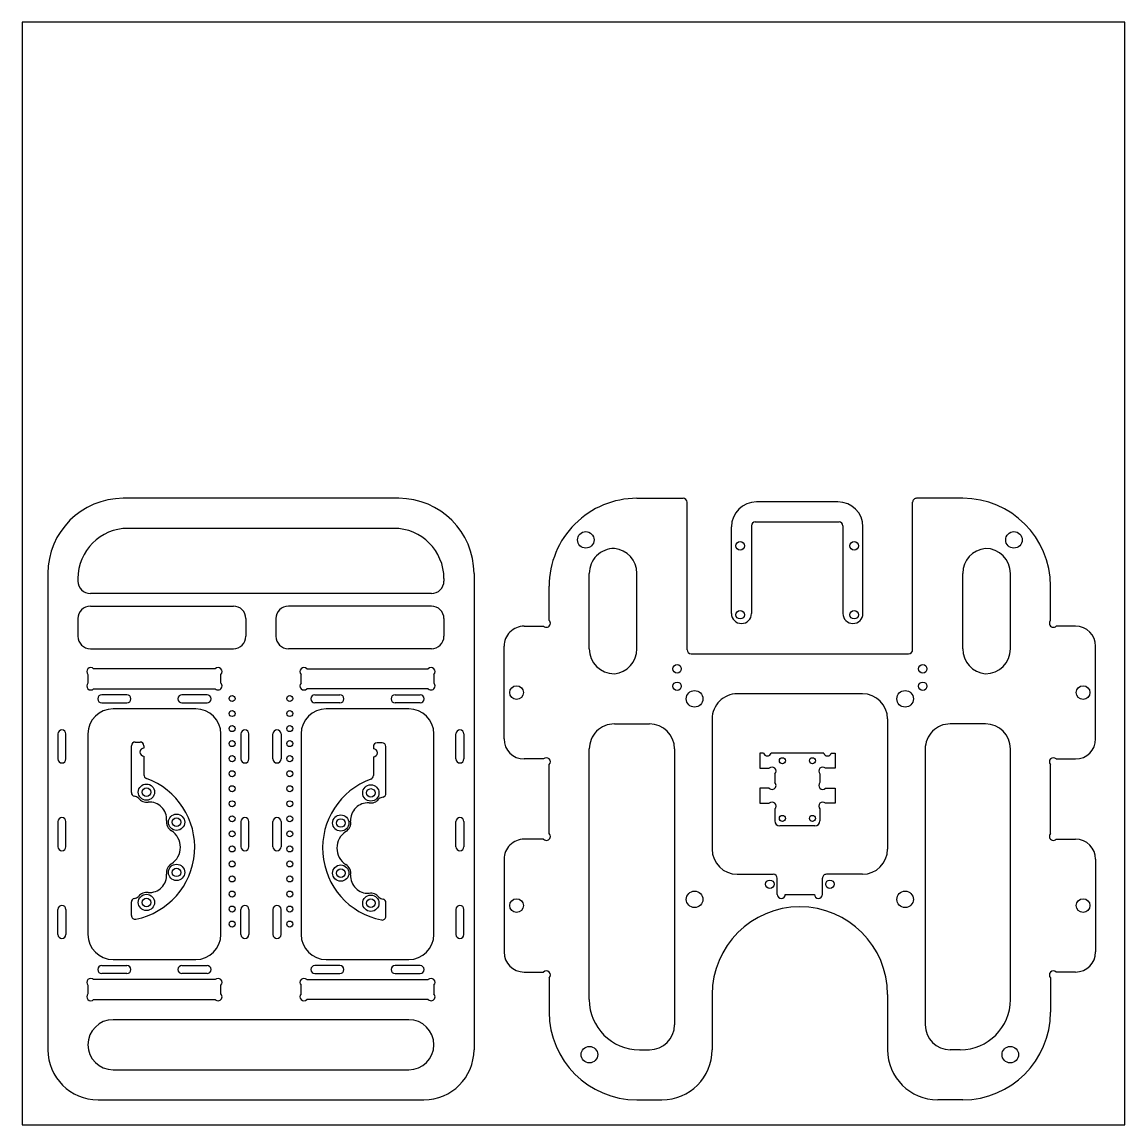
# Paper-space layout 'Лист2' of a CAD drawing. Header units: millimetres. Extents: x 0 to 440, y 1 to 441.
import ezdxf

# ---------------------------------------------------------------- set-up
doc = ezdxf.new("R2010")
doc.units = ezdxf.units.MM

# ---------------------------------------------------------------- blocks, each defined once
blk = doc.blocks.new('Боковина')
at = {"color": 7, "linetype": 'Continuous', "lineweight": 25}
for p, q in [((55, 130), (-55, 130)), ((53, 118), (-53, 118)), ((-85, 100), (-85, -90)), ((-73, 98), (-73, 97)), ((73, 98), (73, 97)), ((85, 100), (85, -90)), ((68, 92), (-68, 92)), ((-68, 87), (-11, 87)), ((68, 87), (11, 87)), ((-73, 82), (-73, 75)), ((-6, 82), (-6, 75)), ((6, 82), (6, 75)), ((73, 82), (73, 75)), ((-68, 70), (-11, 70)), ((68, 70), (11, 70)), ((-18.26, 62), (-66.74, 62)), ((18.26, 62), (66.74, 62)), ((-69, 59.74), (-69, 56.26)), ((-16, 56.26), (-16, 59.74)), ((16, 56.26), (16, 59.74)), ((69, 59.74), (69, 56.26)), ((-66.74, 54), (-18.26, 54)), ((66.74, 54), (18.26, 54)), ((-53.5, 51.6), (-63.5, 51.6)), ((-21.5, 51.6), (-31.5, 51.6)), ((21.5, 51.6), (31.5, 51.6)), ((53.5, 51.6), (63.5, 51.6)), ((-63.5, 48.4), (-53.5, 48.4)), ((-26, 46), (-59, 46)), ((-31.5, 48.4), (-21.5, 48.4)), ((31.5, 48.4), (21.5, 48.4)), ((59, 46), (26, 46)), ((63.5, 48.4), (53.5, 48.4)), ((-81, 36), (-81, 26)), ((-77.8, 26), (-77.8, 36)), ((-69, 36), (-69, -44)), ((-16, -44), (-16, 36)), ((-8, 36), (-8, 26)), ((-4.8, 26), (-4.8, 36)), ((4.8, 26), (4.8, 36)), ((8, 36), (8, 26)), ((16, 36), (16, -44)), ((69, -44), (69, 36)), ((77.8, 26), (77.8, 36)), ((81, 36), (81, 26)), ((-81, 1), (-81, -9)), ((-77.8, -9), (-77.8, 1)), ((-8, 1), (-8, -9)), ((-4.8, -9), (-4.8, 1)), ((4.8, -9), (4.8, 1)), ((8, 1), (8, -9)), ((77.8, -9), (77.8, 1)), ((81, 1), (81, -9)), ((-81, -44), (-81, -34)), ((-77.8, -34), (-77.8, -44)), ((-8, -44), (-8, -34)), ((-4.8, -34), (-4.8, -44)), ((4.8, -34), (4.8, -44)), ((8, -44), (8, -34)), ((77.8, -34), (77.8, -44)), ((81, -44), (81, -34)), ((-63.5, -56.4), (-53.5, -56.4)), ((-59, -54), (-26, -54)), ((-31.5, -56.4), (-21.5, -56.4)), ((31.5, -56.4), (21.5, -56.4)), ((26, -54), (59, -54)), ((63.5, -56.4), (53.5, -56.4)), ((-53.5, -59.6), (-63.5, -59.6)), ((-21.5, -59.6), (-31.5, -59.6)), ((21.5, -59.6), (31.5, -59.6)), ((53.5, -59.6), (63.5, -59.6)), ((-69, -64.26), (-69, -67.74)), ((-18.26, -62), (-66.74, -62)), ((-16, -67.74), (-16, -64.26)), ((16, -67.74), (16, -64.26)), ((18.26, -62), (66.74, -62)), ((69, -64.26), (69, -67.74)), ((-66.74, -70), (-18.26, -70)), ((66.74, -70), (18.26, -70)), ((59, -78), (-59, -78)), ((-59, -98), (59, -98)), ((-65, -110), (65, -110))]:
    blk.add_line(p, q, dxfattribs=at)
for centre in [(-11.5, 50.13), (11.5, 50.13), (-11.5, 44.13), (11.5, 44.13), (-11.5, 38.13), (11.5, 38.13), (-11.5, 32.13), (11.5, 32.13), (-11.5, 26.13), (11.5, 26.13), (-11.5, 20.13), (11.5, 20.13), (-11.5, 14.13), (11.5, 14.13), (-11.5, 8.13), (11.5, 8.13), (-11.5, 2.13), (11.5, 2.13), (-11.5, -3.87), (11.5, -3.87), (-11.5, -9.87), (11.5, -9.87), (-11.5, -15.87), (11.5, -15.87), (-11.5, -21.87), (11.5, -21.87), (-11.5, -27.87), (11.5, -27.87), (-11.5, -33.87), (11.5, -33.87), (-11.5, -39.87), (11.5, -39.87)]:
    blk.add_circle(centre, 1.2, dxfattribs=at)
for centre, radius, start, end in [((-55, 100), 30, 90, 180), ((55, 100), 30, 0, 90), ((-53, 98), 20, 90, 180), ((53, 98), 20, 0, 90), ((-68, 97), 5, 180, 270), ((68, 97), 5, 270, 0), ((-68, 82), 5, 90, 180), ((-11, 82), 5, 0, 90), ((11, 82), 5, 90, 180), ((68, 82), 5, 0, 90), ((-68, 75), 5, 180, 270), ((-11, 75), 5, 270, 0), ((11, 75), 5, 180, 270), ((68, 75), 5, 270, 0), ((-67.87, 60.87), 1.6, 45, 225), ((-17.13, 60.87), 1.6, 315, 135), ((17.13, 60.87), 1.6, 45, 225), ((67.87, 60.87), 1.6, 315, 135), ((-67.87, 55.13), 1.6, 135, 315), ((-17.13, 55.13), 1.6, 225, 45), ((17.13, 55.13), 1.6, 135, 315), ((67.87, 55.13), 1.6, 225, 45), ((-63.5, 50), 1.6, 90, 270), ((-53.5, 50), 1.6, 270, 90), ((-31.5, 50), 1.6, 90, 270), ((-21.5, 50), 1.6, 270, 90), ((21.5, 50), 1.6, 90, 270), ((31.5, 50), 1.6, 270, 90), ((53.5, 50), 1.6, 90, 270), ((63.5, 50), 1.6, 270, 90), ((-59, 36), 10, 90, 180), ((-26, 36), 10, 0, 90), ((26, 36), 10, 90, 180), ((59, 36), 10, 0, 90), ((-79.4, 36), 1.6, 0, 180), ((-6.4, 36), 1.6, 0, 180), ((6.4, 36), 1.6, 0, 180), ((79.4, 36), 1.6, 0, 180), ((-79.4, 26), 1.6, 180, 0), ((-6.4, 26), 1.6, 180, 0), ((6.4, 26), 1.6, 180, 0), ((79.4, 26), 1.6, 180, 0), ((-79.4, 1), 1.6, 0, 180), ((-6.4, 1), 1.6, 0, 180), ((6.4, 1), 1.6, 0, 180), ((79.4, 1), 1.6, 0, 180), ((-79.4, -9), 1.6, 180, 0), ((-6.4, -9), 1.6, 180, 0), ((6.4, -9), 1.6, 180, 0), ((79.4, -9), 1.6, 180, 0), ((-79.4, -34), 1.6, 0, 180), ((-6.4, -34), 1.6, 0, 180), ((6.4, -34), 1.6, 0, 180), ((79.4, -34), 1.6, 0, 180), ((-79.4, -44), 1.6, 180, 0), ((-59, -44), 10, 180, 270), ((-26, -44), 10, 270, 0), ((-6.4, -44), 1.6, 180, 0), ((6.4, -44), 1.6, 180, 0), ((26, -44), 10, 180, 270), ((59, -44), 10, 270, 0), ((79.4, -44), 1.6, 180, 0), ((-63.5, -58), 1.6, 90, 270), ((-53.5, -58), 1.6, 270, 90), ((-31.5, -58), 1.6, 90, 270), ((-21.5, -58), 1.6, 270, 90), ((21.5, -58), 1.6, 90, 270), ((31.5, -58), 1.6, 270, 90), ((53.5, -58), 1.6, 90, 270), ((63.5, -58), 1.6, 270, 90), ((-67.87, -63.13), 1.6, 45, 225), ((-17.13, -63.13), 1.6, 315, 135), ((17.13, -63.13), 1.6, 45, 225), ((67.87, -63.13), 1.6, 315, 135), ((-67.87, -68.87), 1.6, 135, 315), ((-17.13, -68.87), 1.6, 225, 45), ((17.13, -68.87), 1.6, 135, 315), ((67.87, -68.87), 1.6, 225, 45), ((-59, -88), 10, 90, 270), ((59, -88), 10, 270, 90), ((-65, -90), 20, 180, 270), ((65, -90), 20, 270, 0)]:
    blk.add_arc(centre, radius, start, end, dxfattribs=at)
blk = doc.blocks.new('Горизонтальная пластина верхняя')
at = {"color": 7, "linetype": 'Continuous', "lineweight": 25}
for p, q in [((-65, 120), (-55, 120)), ((65, 120), (55, 120)), ((-64, 100), (-60, 100)), ((-35, 78), (-35, 100)), ((35, 78), (35, 100)), ((64, 100), (60, 100)), ((-50, -20), (-50, 90)), ((50, -20), (50, 90)), ((-100, 71.26), (-100, 85)), ((100, 71.26), (100, 85)), ((-84, 80), (-84, -20)), ((84, 80), (84, -20)), ((-110, 69), (-102.26, 69)), ((110, 69), (102.26, 69)), ((-118, 24), (-118, 61)), ((118, 24), (118, 61)), ((-9, 38), (-9, 31.6)), ((5.8, 38), (-5.8, 38)), ((9, 38), (9, 31.6)), ((-25, 30), (-10.6, 30)), ((25, 30), (10.6, 30)), ((-35, -32), (-35, 20)), ((35, -32), (35, 20)), ((-102.26, 16), (-110, 16)), ((-100, 13.74), (-100, -13.74)), ((100, 13.74), (100, -13.74)), ((102.26, 16), (110, 16)), ((-102.26, -16), (-110, -16)), ((102.26, -16), (110, -16)), ((-118, -24), (-118, -61)), ((118, -24), (118, -61)), ((-74, -30), (-60, -30)), ((74, -30), (60, -30)), ((-25, -42), (25, -42)), ((-84, -60), (-84, -90)), ((-65, -59.95), (-65, -90.05)), ((-45, -59.6), (-45, -118.4)), ((43.4, -58), (-43.4, -58)), ((45, -59.6), (45, -118.4)), ((65, -59.95), (65, -90.05)), ((84, -60), (84, -90)), ((-110, -69), (-102.26, -69)), ((110, -69), (102.26, -69)), ((-100, -71.26), (-100, -85)), ((100, -71.26), (100, -85)), ((-65, -120), (-46.6, -120)), ((65, -120), (46.6, -120))]:
    blk.add_line(p, q, dxfattribs=at)
for centre, radius in [((-83.95, 101.95), 3.3), ((83.95, 101.95), 3.3), ((-113, 42.5), 2.75), ((113, 42.5), 2.75), ((-42, 40), 3.3), ((42, 40), 3.3), ((-12, 34), 1.7), ((12, 34), 1.7), ((-42, -40), 3.3), ((42, -40), 3.3), ((-113, -42.5), 2.75), ((-49, -45), 1.7), ((49, -45), 1.7), ((113, -42.5), 2.75), ((-49, -52), 1.7), ((49, -52), 1.7), ((-85.41, -103.41), 3.3), ((85.41, -103.41), 3.3)]:
    blk.add_circle(centre, radius, dxfattribs=at)
for centre, radius, start, end in [((-65, 85), 35, 90, 180), ((-55, 100), 20, 0, 90), ((55, 100), 20, 90, 180), ((65, 85), 35, 0, 90), ((-64, 80), 20, 90, 180), ((-60, 90), 10, 0, 90), ((60, 90), 10, 90, 180), ((64, 80), 20, 0, 90), ((0, 78), 35, 180, 0), ((-101.13, 70.13), 1.6, 225, 45), ((101.13, 70.13), 1.6, 135, 315), ((-110, 61), 8, 90, 180), ((110, 61), 8, 0, 90), ((-7.4, 38), 1.6, 0, 180), ((7.4, 38), 1.6, 0, 180), ((-10.6, 31.6), 1.6, 270, 0), ((10.6, 31.6), 1.6, 180, 270), ((-25, 20), 10, 90, 180), ((25, 20), 10, 0, 90), ((-110, 24), 8, 180, 270), ((110, 24), 8, 270, 0), ((-101.13, 14.87), 1.6, 315, 135), ((101.13, 14.87), 1.6, 45, 225), ((-110, -24), 8, 90, 180), ((-101.13, -14.87), 1.6, 225, 45), ((101.13, -14.87), 1.6, 135, 315), ((110, -24), 8, 0, 90), ((-74, -20), 10, 180, 270), ((-60, -20), 10, 270, 0), ((60, -20), 10, 180, 270), ((74, -20), 10, 270, 0), ((-25, -32), 10, 180, 270), ((25, -32), 10, 270, 0), ((-74, -60), 10, 90, 180), ((-75, -59.95), 10, 0, 84.2608), ((75, -59.95), 10, 95.7392, 180), ((74, -60), 10, 0, 90), ((-110, -61), 8, 180, 270), ((-43.4, -59.6), 1.6, 90, 180), ((43.4, -59.6), 1.6, 0, 90), ((110, -61), 8, 270, 0), ((-101.13, -70.13), 1.6, 315, 135), ((101.13, -70.13), 1.6, 45, 225), ((-65, -85), 35, 180, 270), ((65, -85), 35, 270, 0), ((-74, -90), 10, 180, 270), ((-75, -90.05), 10, 275.7392, 0), ((75, -90.05), 10, 180, 264.2608), ((74, -90), 10, 270, 0), ((-46.6, -118.4), 1.6, 270, 0), ((46.6, -118.4), 1.6, 180, 270)]:
    blk.add_arc(centre, radius, start, end, dxfattribs=at)
blk = doc.blocks.new('Крепление верт движителя^MROV 3 движка MT200 и манипулятор июнь 2022')
at = {"color": 7, "linetype": 'Continuous', "lineweight": 25}
for p, q in [((-15, 14.5), (-15, 8.5)), ((-13.52, 14.5), (-15, 14.5)), ((10.48, 14.5), (-10.48, 14.5)), ((13.52, 14.5), (15, 14.5)), ((15, 14.5), (15, 8.5)), ((-15, 8.5), (-11.26, 8.5)), ((-9, 6.24), (-9, 2.76)), ((9, 6.24), (9, 2.76)), ((15, 8.5), (11.26, 8.5)), ((-15, 0.5), (-15, -5.5)), ((-11.26, 0.5), (-15, 0.5)), ((11.26, 0.5), (15, 0.5)), ((15, 0.5), (15, -5.5)), ((-15, -5.5), (-11.26, -5.5)), ((-9, -7.76), (-9, -12.5)), ((9, -7.76), (9, -12.5)), ((15, -5.5), (11.26, -5.5)), ((7, -14.5), (-7, -14.5))]:
    blk.add_line(p, q, dxfattribs=at)
for centre in [(-6, 11.5), (6, 11.5), (-6, -11.5), (6, -11.5)]:
    blk.add_circle(centre, 1.2, dxfattribs=at)
for centre, radius, start, end in [((-12, 15), 1.6, 198.21, 341.79), ((12, 15), 1.6, 198.21, 341.79), ((-10.13, 7.37), 1.6, 315, 135), ((10.13, 7.37), 1.6, 45, 225), ((-10.13, 1.63), 1.6, 225, 45), ((10.13, 1.63), 1.6, 135, 315), ((-10.13, -6.63), 1.6, 315, 135), ((10.13, -6.63), 1.6, 45, 225), ((-7, -12.5), 2, 180, 270), ((7, -12.5), 2, 270, 0)]:
    blk.add_arc(centre, radius, start, end, dxfattribs=at)
blk = doc.blocks.new('Крепление поворотной камеры Middle Rov 2.0^верх')
at = {"color": 7, "linetype": 'Continuous', "lineweight": 25}
for p, q in [((-27.2, -4), (-21.82, -4)), ((21.82, -4), (40.5, -4)), ((42, -5.5), (42, -7.5)), ((-18.06, -10.71), (-18.05, -10.74)), ((18.05, -10.74), (18.06, -10.71)), ((36.4, -9), (28.9, -9)), ((40.5, -9), (39.6, -9)), ((-10.74, -18.05), (-10.71, -18.06)), ((10.71, -18.06), (10.74, -18.05))]:
    blk.add_line(p, q, dxfattribs=at)
at = {"color": 7, "linetype": 'Continuous', "lineweight": 25, "flags": 128}
for points in [[(-6.57, -19.95), (-6.57, -19.95), (-6.57, -19.95), (-6.57, -19.95), (-6.57, -19.95), (-6.57, -19.95), (-6.57, -19.95), (-6.57, -19.95), (-6.57, -19.95)], [(6.57, -19.95), (6.57, -19.95), (6.57, -19.95), (6.57, -19.95), (6.57, -19.95), (6.57, -19.95), (6.57, -19.95), (6.57, -19.95), (6.57, -19.95)]]:
    blk.add_lwpolyline(points, dxfattribs=at)
at = {"color": 7, "linetype": 'Continuous', "lineweight": 25}
for centre, radius in [((-22, -10), 3.25), ((-22, -10), 1.7), ((22, -10), 3.25), ((22, -10), 1.7), ((-10, -22), 3.25), ((-10, -22), 1.7), ((10, -22), 3.25), ((10, -22), 1.7)]:
    blk.add_circle(centre, radius, dxfattribs=at)
for centre, radius, start, end in [((-27.2, -5.5), 1.5, 90, 191.4316), ((-21.82, -5.5), 1.5, 14.149, 90), ((21.82, -5.5), 1.5, 90, 165.851), ((40.5, -5.5), 1.5, 0, 90), ((0, 0), 29.25, 191.4316, 340.0339), ((0, 0), 21, 194.149, 196.7533), ((-18.67, -5.62), 1.5, 196.7533, 232.7688), ((-22, -10), 4, 349.7731, 52.7688), ((22, -10), 4, 127.2312, 190.2269), ((18.67, -5.62), 1.5, 307.2312, 343.2467), ((0, 0), 21, 343.2467, 345.851), ((38, -9), 1.6, 0, 180), ((40.5, -7.5), 1.5, 270, 0), ((-11.14, -11.14), 6.92, 176.6861, 273.3139), ((11.14, -11.14), 6.92, 266.6861, 3.3139), ((28.9, -10.5), 1.5, 90, 160.0339), ((-10, -22), 4, 30.8852, 100.2269), ((0, -15.75), 7.79, 212.5907, 327.4093), ((10, -22), 4, 79.7731, 149.1148)]:
    blk.add_arc(centre, radius, start, end, dxfattribs=at)
blk = doc.blocks.new('Крепление поворотной камеры Middle Rov 2.0^низ')
at = {"color": 7, "linetype": 'Continuous', "lineweight": 25}
for p, q in [((-10.71, 18.06), (-10.74, 18.05)), ((10.74, 18.05), (10.71, 18.06)), ((-18.05, 10.74), (-18.06, 10.71)), ((18.06, 10.71), (18.05, 10.74)), ((36.4, 9), (28.9, 9)), ((40.5, 9), (39.6, 9)), ((42, 5.5), (42, 7.5)), ((-27.2, 4), (-21.82, 4)), ((21.82, 4), (40.5, 4))]:
    blk.add_line(p, q, dxfattribs=at)
at = {"color": 7, "linetype": 'Continuous', "lineweight": 25, "flags": 128}
for points in [[(-6.57, 19.95), (-6.57, 19.95), (-6.57, 19.95), (-6.57, 19.95), (-6.57, 19.95), (-6.57, 19.95), (-6.57, 19.95), (-6.57, 19.95), (-6.57, 19.95)], [(6.57, 19.95), (6.57, 19.95), (6.57, 19.95), (6.57, 19.95), (6.57, 19.95), (6.57, 19.95), (6.57, 19.95), (6.57, 19.95), (6.57, 19.95)]]:
    blk.add_lwpolyline(points, dxfattribs=at)
at = {"color": 7, "linetype": 'Continuous', "lineweight": 25}
for centre, radius in [((-10, 22), 3.25), ((-10, 22), 1.7), ((10, 22), 3.25), ((10, 22), 1.7), ((-22, 10), 3.25), ((22, 10), 3.25), ((-22, 10), 1.7), ((22, 10), 1.7)]:
    blk.add_circle(centre, radius, dxfattribs=at)
for centre, radius, start, end in [((0, 0), 29.25, 19.9661, 168.5684), ((0, 15.75), 7.79, 32.5907, 147.4093), ((-11.14, 11.14), 6.92, 86.6861, 183.3139), ((-10, 22), 4, 259.7731, 329.1148), ((10, 22), 4, 210.8852, 280.2269), ((11.14, 11.14), 6.92, 356.6861, 93.3139), ((-22, 10), 4, 307.2312, 10.2269), ((22, 10), 4, 169.7731, 232.7688), ((28.9, 10.5), 1.5, 199.9661, 270), ((38, 9), 1.6, 180, 0), ((40.5, 7.5), 1.5, 0, 90), ((-27.2, 5.5), 1.5, 168.5684, 270), ((-21.82, 5.5), 1.5, 270, 345.851), ((0, 0), 21, 163.2467, 165.851), ((-18.67, 5.62), 1.5, 127.2312, 163.2467), ((18.67, 5.62), 1.5, 16.7533, 52.7688), ((0, 0), 21, 14.149, 16.7533), ((21.82, 5.5), 1.5, 194.149, 270), ((40.5, 5.5), 1.5, 270, 0)]:
    blk.add_arc(centre, radius, start, end, dxfattribs=at)
blk = doc.blocks.new('Проставка для захвата')
at = {"color": 7, "linetype": 'Continuous', "lineweight": 25}
for p, q in [((16.25, 0), (-16.25, 0)), ((-16.75, -8), (16.75, -8)), ((-26.25, -44.5), (-26.25, -10)), ((-18.25, -9.5), (-18.25, -44.5)), ((18.25, -9.5), (18.25, -44.5)), ((26.25, -44.5), (26.25, -10))]:
    blk.add_line(p, q, dxfattribs=at)
for centre in [(-22.75, -17.5), (22.75, -17.5), (-22.75, -45), (22.75, -45)]:
    blk.add_circle(centre, 1.7, dxfattribs=at)
for centre, radius, start, end in [((-16.25, -10), 10, 90, 180), ((16.25, -10), 10, 0, 90), ((-16.75, -9.5), 1.5, 90, 180), ((16.75, -9.5), 1.5, 0, 90), ((-22.25, -44.5), 4, 180, 0), ((22.25, -44.5), 4, 180, 0)]:
    blk.add_arc(centre, radius, start, end, dxfattribs=at)
blk = doc.blocks.new('2 лист')
blk.add_lwpolyline([(470, 0), (910, 0), (910, 440), (470, 440)], close=True)
for name, p in [('Боковина', (565.31, 120)), ('Проставка для захвата', (779.25, 248.56)), ('Крепление верт движителя^MROV 3 движка MT200 и манипулятор июнь 2022', (779.33, 133.81))]:
    blk.add_blockref(name, p)
for name, p, rotation in [('Горизонтальная пластина верхняя', (780.31, 130), 180), ('Крепление поворотной камеры Middle Rov 2.0^верх', (509.63, 110.77), 90), ('Крепление поворотной камеры Middle Rov 2.0^низ', (619.15, 110.46), 90)]:
    blk.add_blockref(name, p, dxfattribs=dict(rotation=rotation))

psp = doc.layouts.new('Лист2')

# ---------------------------------------------------------------- block references
psp.add_blockref('2 лист', (-470.46, 0.5))

doc.saveas('drawing.dxf')
